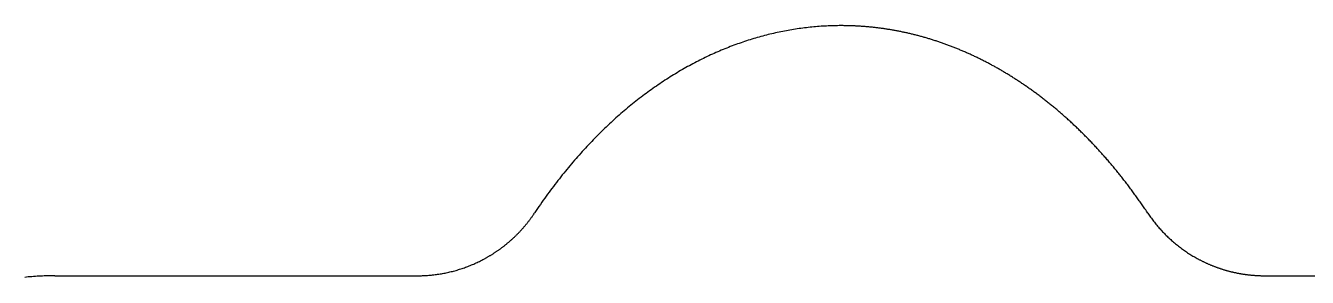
# Model space of a CAD drawing. Header units: millimetres. Extents: x -10 to 277, y -95 to 18.
# Drawn here: x 218.17 to 227.3, y -86.01 to -84.21 of the extents above; entities that cross this region are included whole.
import ezdxf

# ---------------------------------------------------------------- set-up
doc = ezdxf.new("R2010")
doc.units = ezdxf.units.MM
doc.header["$MEASUREMENT"] = 0
doc.layers.add('Edge.Cuts', color=53, linetype='CONTINUOUS')

msp = doc.modelspace()

# ---------------------------------------------------------------- linework, layer by layer
at = {"layer": 'Edge.Cuts', "linetype": 'Continuous'}
for p, q in [((223.532985, -84.260983), (223.520041, -84.26375)), ((223.545934, -84.258296), (223.532985, -84.260983)), ((223.558887, -84.25569), (223.545934, -84.258296)), ((223.571844, -84.253165), (223.558887, -84.25569)), ((223.584805, -84.25072), (223.571844, -84.253165)), ((223.597771, -84.248356), (223.584805, -84.25072)), ((223.61074, -84.246072), (223.597771, -84.248356)), ((223.623713, -84.243869), (223.61074, -84.246072)), ((223.636689, -84.241746), (223.623713, -84.243869)), ((223.649669, -84.239704), (223.636689, -84.241746)), ((223.662652, -84.237742), (223.649669, -84.239704)), ((223.675639, -84.23586), (223.662652, -84.237742)), ((223.688628, -84.234059), (223.675639, -84.23586)), ((223.701621, -84.232338), (223.688628, -84.234059)), ((223.714617, -84.230698), (223.701621, -84.232338)), ((223.727615, -84.229137), (223.714617, -84.230698)), ((223.740616, -84.227657), (223.727615, -84.229137)), ((223.75362, -84.226257), (223.740616, -84.227657)), ((223.766627, -84.224937), (223.75362, -84.226257)), ((223.779636, -84.223697), (223.766627, -84.224937)), ((223.792647, -84.222537), (223.779636, -84.223697)), ((223.80566, -84.221457), (223.792647, -84.222537)), ((223.818676, -84.220457), (223.80566, -84.221457)), ((223.831694, -84.219538), (223.818676, -84.220457)), ((223.844713, -84.218698), (223.831694, -84.219538)), ((223.857735, -84.217938), (223.844713, -84.218698)), ((223.870758, -84.217259), (223.857735, -84.217938)), ((223.883783, -84.216659), (223.870758, -84.217259)), ((223.89681, -84.216139), (223.883783, -84.216659)), ((223.909838, -84.2157), (223.89681, -84.216139)), ((223.922868, -84.21534), (223.909838, -84.2157)), ((223.935899, -84.21506), (223.922868, -84.21534)), ((223.948932, -84.21486), (223.935899, -84.21506)), ((223.961965, -84.21474), (223.948932, -84.21486)), ((223.975, -84.2147), (223.961965, -84.21474)), ((223.976457, -84.2147), (223.975, -84.2147)), ((223.982977, -84.214715), (223.976457, -84.2147)), ((223.989497, -84.214749), (223.982977, -84.214715)), ((223.996017, -84.214804), (223.989497, -84.214749)), ((224.002535, -84.214878), (223.996017, -84.214804)), ((224.009055, -84.214973), (224.002535, -84.214878)), ((224.015573, -84.215087), (224.009055, -84.214973)), ((224.022092, -84.215222), (224.015573, -84.215087)), ((224.028609, -84.215376), (224.022092, -84.215222)), ((224.035127, -84.215551), (224.028609, -84.215376)), ((224.041644, -84.215746), (224.035127, -84.215551)), ((224.048162, -84.21596), (224.041644, -84.215746)), ((224.054678, -84.216195), (224.048162, -84.21596)), ((224.061195, -84.216449), (224.054678, -84.216195)), ((224.06771, -84.216724), (224.061195, -84.216449)), ((224.074226, -84.217018), (224.06771, -84.216724)), ((224.080741, -84.217333), (224.074226, -84.217018)), ((224.087256, -84.217668), (224.080741, -84.217333)), ((224.09377, -84.218022), (224.087256, -84.217668)), ((224.100284, -84.218397), (224.09377, -84.218022)), ((224.106797, -84.218791), (224.100284, -84.218397)), ((224.11331, -84.219206), (224.106797, -84.218791)), ((224.119822, -84.219641), (224.11331, -84.219206)), ((224.126335, -84.220096), (224.119822, -84.219641)), ((224.132846, -84.22057), (224.126335, -84.220096)), ((224.139358, -84.221065), (224.132846, -84.22057)), ((224.145867, -84.22158), (224.139358, -84.221065)), ((224.152378, -84.222115), (224.145867, -84.22158)), ((224.158887, -84.222669), (224.152378, -84.222115)), ((224.165396, -84.223244), (224.158887, -84.222669)), ((224.171904, -84.223839), (224.165396, -84.223244)), ((224.178412, -84.224454), (224.171904, -84.223839)), ((224.184919, -84.225089), (224.178412, -84.224454)), ((224.191426, -84.225745), (224.184919, -84.225089)), ((224.197931, -84.22642), (224.191426, -84.225745)), ((224.204438, -84.227115), (224.197931, -84.22642)), ((224.210942, -84.22783), (224.204438, -84.227115)), ((224.217446, -84.228565), (224.210942, -84.22783)), ((224.223949, -84.229321), (224.217446, -84.228565)), ((224.230453, -84.230096), (224.223949, -84.229321)), ((224.236954, -84.230892), (224.230453, -84.230096)), ((224.243456, -84.231707), (224.236954, -84.230892)), ((224.249956, -84.232543), (224.243456, -84.231707)), ((224.256457, -84.233399), (224.249956, -84.232543)), ((224.262955, -84.234275), (224.256457, -84.233399)), ((224.269454, -84.235171), (224.262955, -84.234275)), ((224.275951, -84.236086), (224.269454, -84.235171)), ((224.282449, -84.237023), (224.275951, -84.236086)), ((224.288944, -84.237979), (224.282449, -84.237023)), ((224.295441, -84.238955), (224.288944, -84.237979)), ((224.301934, -84.239952), (224.295441, -84.238955)), ((224.308429, -84.240968), (224.301934, -84.239952)), ((224.314921, -84.242005), (224.308429, -84.240968)), ((224.321414, -84.243062), (224.314921, -84.242005)), ((224.327904, -84.244139), (224.321414, -84.243062)), ((224.334395, -84.245236), (224.327904, -84.244139)), ((224.340883, -84.246353), (224.334395, -84.245236)), ((224.347373, -84.247491), (224.340883, -84.246353)), ((224.353859, -84.248648), (224.347373, -84.247491)), ((224.360347, -84.249826), (224.353859, -84.248648)), ((224.366831, -84.251024), (224.360347, -84.249826)), ((224.373317, -84.252242), (224.366831, -84.251024)), ((224.3798, -84.25348), (224.373317, -84.252242)), ((224.386283, -84.254739), (224.3798, -84.25348)), ((224.392764, -84.256018), (224.386283, -84.254739)), ((224.399245, -84.257317), (224.392764, -84.256018)), ((224.405724, -84.258635), (224.399245, -84.257317)), ((224.412203, -84.259975), (224.405724, -84.258635)), ((224.41868, -84.261334), (224.412203, -84.259975)), ((223.223859, -84.349825), (223.211064, -84.354548)), ((223.236663, -84.345184), (223.223859, -84.349825)), ((223.249474, -84.340625), (223.236663, -84.345184)), ((223.262293, -84.336148), (223.249474, -84.340625)), ((223.27512, -84.331753), (223.262293, -84.336148)), ((223.287954, -84.327441), (223.27512, -84.331753)), ((223.300795, -84.32321), (223.287954, -84.327441)), ((223.313643, -84.319061), (223.300795, -84.32321)), ((223.326498, -84.314993), (223.313643, -84.319061)), ((223.33936, -84.311007), (223.326498, -84.314993)), ((223.352228, -84.307103), (223.33936, -84.311007)), ((223.365102, -84.303281), (223.352228, -84.307103)), ((223.377983, -84.29954), (223.365102, -84.303281)), ((223.39087, -84.29588), (223.377983, -84.29954)), ((223.403763, -84.292302), (223.39087, -84.29588)), ((223.416661, -84.288805), (223.403763, -84.292302)), ((223.429565, -84.285389), (223.416661, -84.288805)), ((223.442475, -84.282055), (223.429565, -84.285389)), ((223.45539, -84.278802), (223.442475, -84.282055)), ((223.46831, -84.275629), (223.45539, -84.278802)), ((223.481236, -84.272538), (223.46831, -84.275629)), ((223.494166, -84.269528), (223.481236, -84.272538)), ((223.507101, -84.266599), (223.494166, -84.269528)), ((223.520041, -84.26375), (223.507101, -84.266599)), ((224.425157, -84.262714), (224.41868, -84.261334)), ((224.431631, -84.264114), (224.425157, -84.262714)), ((224.438106, -84.265534), (224.431631, -84.264114)), ((224.444578, -84.266974), (224.438106, -84.265534)), ((224.451051, -84.268435), (224.444578, -84.266974)), ((224.45752, -84.269916), (224.451051, -84.268435)), ((224.463991, -84.271417), (224.45752, -84.269916)), ((224.470458, -84.272939), (224.463991, -84.271417)), ((224.476926, -84.274481), (224.470458, -84.272939)), ((224.48339, -84.276042), (224.476926, -84.274481)), ((224.489856, -84.277625), (224.48339, -84.276042)), ((224.496318, -84.279227), (224.489856, -84.277625)), ((224.502781, -84.28085), (224.496318, -84.279227)), ((224.50924, -84.282493), (224.502781, -84.28085)), ((224.5157, -84.284157), (224.50924, -84.282493)), ((224.522157, -84.285841), (224.5157, -84.284157)), ((224.528615, -84.287545), (224.522157, -84.285841)), ((224.535069, -84.289269), (224.528615, -84.287545)), ((224.541523, -84.291014), (224.535069, -84.289269)), ((224.547975, -84.292779), (224.541523, -84.291014)), ((224.554426, -84.294565), (224.547975, -84.292779)), ((224.560875, -84.296371), (224.554426, -84.294565)), ((224.567324, -84.298197), (224.560875, -84.296371)), ((224.573769, -84.300044), (224.567324, -84.298197)), ((224.580215, -84.301911), (224.573769, -84.300044)), ((224.586657, -84.303798), (224.580215, -84.301911)), ((224.5931, -84.305707), (224.586657, -84.303798)), ((224.599539, -84.307634), (224.5931, -84.305707)), ((224.605979, -84.309584), (224.599539, -84.307634)), ((224.612415, -84.311552), (224.605979, -84.309584)), ((224.618851, -84.313542), (224.612415, -84.311552)), ((224.625284, -84.315552), (224.618851, -84.313542)), ((224.631717, -84.317583), (224.625284, -84.315552)), ((224.638146, -84.319633), (224.631717, -84.317583)), ((224.644576, -84.321705), (224.638146, -84.319633)), ((224.651002, -84.323797), (224.644576, -84.321705)), ((224.657428, -84.325909), (224.651002, -84.323797)), ((224.663851, -84.328042), (224.657428, -84.325909)), ((224.670273, -84.330196), (224.663851, -84.328042)), ((224.676692, -84.332369), (224.670273, -84.330196)), ((224.683111, -84.334564), (224.676692, -84.332369)), ((224.689526, -84.336779), (224.683111, -84.334564)), ((224.695942, -84.339014), (224.689526, -84.336779)), ((224.702353, -84.34127), (224.695942, -84.339014)), ((224.708764, -84.343547), (224.702353, -84.34127)), ((224.715172, -84.345844), (224.708764, -84.343547)), ((224.72158, -84.348162), (224.715172, -84.345844)), ((224.727983, -84.3505), (224.72158, -84.348162)), ((224.734387, -84.352859), (224.727983, -84.3505)), ((223.007571, -84.441352), (222.99494, -84.447482)), ((223.020213, -84.435304), (223.007571, -84.441352)), ((223.032867, -84.42934), (223.020213, -84.435304)), ((223.045531, -84.423459), (223.032867, -84.42934)), ((223.058206, -84.417662), (223.045531, -84.423459)), ((223.070891, -84.411947), (223.058206, -84.417662)), ((223.083587, -84.406315), (223.070891, -84.411947)), ((223.096292, -84.400766), (223.083587, -84.406315)), ((223.109008, -84.3953), (223.096292, -84.400766)), ((223.121733, -84.389917), (223.109008, -84.3953)), ((223.134468, -84.384617), (223.121733, -84.389917)), ((223.147212, -84.379399), (223.134468, -84.384617)), ((223.159965, -84.374264), (223.147212, -84.379399)), ((223.172726, -84.369211), (223.159965, -84.374264)), ((223.185497, -84.364241), (223.172726, -84.369211)), ((223.198276, -84.359353), (223.185497, -84.364241)), ((223.211064, -84.354548), (223.198276, -84.359353)), ((224.740786, -84.355238), (224.734387, -84.352859)), ((224.747186, -84.357638), (224.740786, -84.355238)), ((224.753581, -84.360059), (224.747186, -84.357638)), ((224.759977, -84.3625), (224.753581, -84.360059)), ((224.766368, -84.364962), (224.759977, -84.3625)), ((224.772759, -84.367445), (224.766368, -84.364962)), ((224.779146, -84.369947), (224.772759, -84.367445)), ((224.785533, -84.372472), (224.779146, -84.369947)), ((224.791915, -84.375016), (224.785533, -84.372472)), ((224.798298, -84.377581), (224.791915, -84.375016)), ((224.804676, -84.380166), (224.798298, -84.377581)), ((224.811054, -84.382773), (224.804676, -84.380166)), ((224.817427, -84.3854), (224.811054, -84.382773)), ((224.823801, -84.388048), (224.817427, -84.3854)), ((224.830169, -84.390717), (224.823801, -84.388048)), ((224.836538, -84.393406), (224.830169, -84.390717)), ((224.842902, -84.396116), (224.836538, -84.393406)), ((224.849266, -84.398847), (224.842902, -84.396116)), ((224.855625, -84.401598), (224.849266, -84.398847)), ((224.861984, -84.404371), (224.855625, -84.401598)), ((224.868338, -84.407163), (224.861984, -84.404371)), ((224.874692, -84.409978), (224.868338, -84.407163)), ((224.881041, -84.412812), (224.874692, -84.409978)), ((224.88739, -84.415667), (224.881041, -84.412812)), ((224.893734, -84.418543), (224.88739, -84.415667)), ((224.900077, -84.42144), (224.893734, -84.418543)), ((224.906416, -84.424358), (224.900077, -84.42144)), ((224.912754, -84.427297), (224.906416, -84.424358)), ((224.919087, -84.430256), (224.912754, -84.427297)), ((224.92542, -84.433236), (224.919087, -84.430256)), ((224.931748, -84.436237), (224.92542, -84.433236)), ((224.938075, -84.439259), (224.931748, -84.436237)), ((224.944398, -84.442301), (224.938075, -84.439259)), ((224.950719, -84.445365), (224.944398, -84.442301)), ((222.831859, -84.53479), (222.819409, -84.542093)), ((222.844324, -84.527571), (222.831859, -84.53479)), ((222.856803, -84.520436), (222.844324, -84.527571)), ((222.869295, -84.513385), (222.856803, -84.520436)), ((222.881802, -84.506417), (222.869295, -84.513385)), ((222.894322, -84.499534), (222.881802, -84.506417)), ((222.906855, -84.492735), (222.894322, -84.499534)), ((222.919401, -84.486019), (222.906855, -84.492735)), ((222.93196, -84.479388), (222.919401, -84.486019)), ((222.944532, -84.472839), (222.93196, -84.479388)), ((222.957116, -84.466375), (222.944532, -84.472839)), ((222.969712, -84.459994), (222.957116, -84.466375)), ((222.98232, -84.453696), (222.969712, -84.459994)), ((222.99494, -84.447482), (222.98232, -84.453696)), ((224.957036, -84.448449), (224.950719, -84.445365)), ((224.963352, -84.451555), (224.957036, -84.448449)), ((224.969663, -84.454681), (224.963352, -84.451555)), ((224.975973, -84.457828), (224.969663, -84.454681)), ((224.982278, -84.460996), (224.975973, -84.457828)), ((224.988582, -84.464185), (224.982278, -84.460996)), ((224.994881, -84.467395), (224.988582, -84.464185)), ((225.001179, -84.470626), (224.994881, -84.467395)), ((225.007472, -84.473877), (225.001179, -84.470626)), ((225.013764, -84.47715), (225.007472, -84.473877)), ((225.02005, -84.480443), (225.013764, -84.47715)), ((225.026336, -84.483758), (225.02005, -84.480443)), ((225.032616, -84.487093), (225.026336, -84.483758)), ((225.038896, -84.49045), (225.032616, -84.487093)), ((225.045169, -84.493827), (225.038896, -84.49045)), ((225.051442, -84.497226), (225.045169, -84.493827)), ((225.057709, -84.500645), (225.051442, -84.497226)), ((225.063976, -84.504086), (225.057709, -84.500645)), ((225.070236, -84.507547), (225.063976, -84.504086)), ((225.076496, -84.51103), (225.070236, -84.507547)), ((225.082749, -84.514532), (225.076496, -84.51103)), ((225.089002, -84.518057), (225.082749, -84.514532)), ((225.095249, -84.521602), (225.089002, -84.518057)), ((225.101494, -84.525169), (225.095249, -84.521602)), ((225.107734, -84.528756), (225.101494, -84.525169)), ((225.113973, -84.532365), (225.107734, -84.528756)), ((225.120205, -84.535994), (225.113973, -84.532365)), ((222.695754, -84.619764), (222.683478, -84.627996)), ((222.708046, -84.611617), (222.695754, -84.619764)), ((222.720355, -84.603554), (222.708046, -84.611617)), ((222.732681, -84.595576), (222.720355, -84.603554)), ((222.745024, -84.587683), (222.732681, -84.595576)), ((222.757382, -84.579873), (222.745024, -84.587683)), ((222.769757, -84.572149), (222.757382, -84.579873)), ((222.782147, -84.564508), (222.769757, -84.572149)), ((222.794553, -84.556952), (222.782147, -84.564508)), ((222.806973, -84.549481), (222.794553, -84.556952)), ((222.819409, -84.542093), (222.806973, -84.549481)), ((225.126437, -84.539646), (225.120205, -84.535994)), ((225.132662, -84.543317), (225.126437, -84.539646)), ((225.138886, -84.54701), (225.132662, -84.543317)), ((225.145104, -84.550724), (225.138886, -84.54701)), ((225.15132, -84.554459), (225.145104, -84.550724)), ((225.157531, -84.558215), (225.15132, -84.554459)), ((225.16374, -84.561993), (225.157531, -84.558215)), ((225.169943, -84.56579), (225.16374, -84.561993)), ((225.176144, -84.56961), (225.169943, -84.56579)), ((225.182339, -84.57345), (225.176144, -84.56961)), ((225.188532, -84.577313), (225.182339, -84.57345)), ((225.194719, -84.581195), (225.188532, -84.577313)), ((225.200905, -84.585099), (225.194719, -84.581195)), ((225.207084, -84.589024), (225.200905, -84.585099)), ((225.213261, -84.592971), (225.207084, -84.589024)), ((225.219432, -84.596937), (225.213261, -84.592971)), ((225.225601, -84.600927), (225.219432, -84.596937)), ((225.231764, -84.604936), (225.225601, -84.600927)), ((225.237925, -84.608967), (225.231764, -84.604936)), ((225.244079, -84.613018), (225.237925, -84.608967)), ((225.250231, -84.617092), (225.244079, -84.613018)), ((225.256377, -84.621186), (225.250231, -84.617092)), ((225.262521, -84.625302), (225.256377, -84.621186)), ((225.268658, -84.629438), (225.262521, -84.625302)), ((222.561731, -84.714975), (222.549662, -84.72414)), ((222.573819, -84.705896), (222.561731, -84.714975)), ((222.585928, -84.696901), (222.573819, -84.705896)), ((222.598056, -84.687991), (222.585928, -84.696901)), ((222.610203, -84.679166), (222.598056, -84.687991)), ((222.622369, -84.670425), (222.610203, -84.679166)), ((222.634555, -84.66177), (222.622369, -84.670425)), ((222.646759, -84.653199), (222.634555, -84.66177)), ((222.658981, -84.644713), (222.646759, -84.653199)), ((222.671221, -84.636312), (222.658981, -84.644713)), ((222.683478, -84.627996), (222.671221, -84.636312)), ((225.274793, -84.633597), (225.268658, -84.629438)), ((225.280921, -84.637775), (225.274793, -84.633597)), ((225.287047, -84.641976), (225.280921, -84.637775)), ((225.293166, -84.646197), (225.287047, -84.641976)), ((225.299283, -84.650441), (225.293166, -84.646197)), ((225.305394, -84.654704), (225.299283, -84.650441)), ((225.311502, -84.65899), (225.305394, -84.654704)), ((225.317603, -84.663295), (225.311502, -84.65899)), ((225.323701, -84.667624), (225.317603, -84.663295)), ((225.329793, -84.671972), (225.323701, -84.667624)), ((225.335882, -84.676343), (225.329793, -84.671972)), ((225.341965, -84.680733), (225.335882, -84.676343)), ((225.348044, -84.685146), (225.341965, -84.680733)), ((225.354117, -84.68958), (225.348044, -84.685146)), ((225.360187, -84.694035), (225.354117, -84.68958)), ((225.36625, -84.698511), (225.360187, -84.694035)), ((225.37231, -84.703009), (225.36625, -84.698511)), ((225.378363, -84.707527), (225.37231, -84.703009)), ((225.384413, -84.712068), (225.378363, -84.707527)), ((225.390456, -84.716628), (225.384413, -84.712068)), ((225.396496, -84.721212), (225.390456, -84.716628)), ((222.453876, -84.800518), (222.442003, -84.810448)), ((222.465773, -84.790673), (222.453876, -84.800518)), ((222.477692, -84.780913), (222.465773, -84.790673)), ((222.489633, -84.771239), (222.477692, -84.780913)), ((222.501596, -84.761649), (222.489633, -84.771239)), ((222.513581, -84.752144), (222.501596, -84.761649)), ((222.525587, -84.742725), (222.513581, -84.752144)), ((222.537614, -84.73339), (222.525587, -84.742725)), ((222.549662, -84.72414), (222.537614, -84.73339)), ((225.402529, -84.725815), (225.396496, -84.721212)), ((225.408558, -84.730441), (225.402529, -84.725815)), ((225.414581, -84.735086), (225.408558, -84.730441)), ((225.4206, -84.739754), (225.414581, -84.735086)), ((225.426612, -84.744443), (225.4206, -84.739754)), ((225.432621, -84.749153), (225.426612, -84.744443)), ((225.438622, -84.753884), (225.432621, -84.749153)), ((225.444621, -84.758638), (225.438622, -84.753884)), ((225.450611, -84.763411), (225.444621, -84.758638)), ((225.456598, -84.768207), (225.450611, -84.763411)), ((225.462578, -84.773022), (225.456598, -84.768207)), ((225.468554, -84.777861), (225.462578, -84.773022)), ((225.474523, -84.782719), (225.468554, -84.777861)), ((225.480488, -84.7876), (225.474523, -84.782719)), ((225.486446, -84.792501), (225.480488, -84.7876)), ((225.4924, -84.797425), (225.486446, -84.792501)), ((225.498346, -84.802368), (225.4924, -84.797425)), ((225.504288, -84.807334), (225.498346, -84.802368)), ((225.510223, -84.81232), (225.504288, -84.807334)), ((222.347869, -84.892947), (222.336214, -84.903642)), ((222.35955, -84.882337), (222.347869, -84.892947)), ((222.371255, -84.871812), (222.35955, -84.882337)), ((222.382986, -84.861372), (222.371255, -84.871812)), ((222.394741, -84.851017), (222.382986, -84.861372)), ((222.406521, -84.840747), (222.394741, -84.851017)), ((222.418325, -84.830562), (222.406521, -84.840747)), ((222.430152, -84.820462), (222.418325, -84.830562)), ((222.442003, -84.810448), (222.430152, -84.820462)), ((225.516154, -84.817329), (225.510223, -84.81232)), ((225.522077, -84.822358), (225.516154, -84.817329)), ((225.527996, -84.827409), (225.522077, -84.822358)), ((225.533907, -84.83248), (225.527996, -84.827409)), ((225.539815, -84.837574), (225.533907, -84.83248)), ((225.545714, -84.842688), (225.539815, -84.837574)), ((225.551609, -84.847824), (225.545714, -84.842688)), ((225.557496, -84.85298), (225.551609, -84.847824)), ((225.563379, -84.858159), (225.557496, -84.85298)), ((225.569254, -84.863358), (225.563379, -84.858159)), ((225.575125, -84.868579), (225.569254, -84.863358)), ((225.580988, -84.87382), (225.575125, -84.868579)), ((225.586846, -84.879085), (225.580988, -84.87382)), ((225.592696, -84.884368), (225.586846, -84.879085)), ((225.598542, -84.889675), (225.592696, -84.884368)), ((225.604379, -84.895001), (225.598542, -84.889675)), ((225.610212, -84.90035), (225.604379, -84.895001)), ((222.255369, -84.980883), (222.243929, -84.992256)), ((222.266837, -84.969594), (222.255369, -84.980883)), ((222.278332, -84.95839), (222.266837, -84.969594)), ((222.289855, -84.94727), (222.278332, -84.95839)), ((222.301405, -84.936236), (222.289855, -84.94727)), ((222.312982, -84.925286), (222.301405, -84.936236)), ((222.324585, -84.914421), (222.312982, -84.925286)), ((222.336214, -84.903642), (222.324585, -84.914421)), ((225.616036, -84.905719), (225.610212, -84.90035)), ((225.621856, -84.911111), (225.616036, -84.905719)), ((225.627668, -84.916522), (225.621856, -84.911111)), ((225.633474, -84.921956), (225.627668, -84.916522)), ((225.639273, -84.92741), (225.633474, -84.921956)), ((225.645066, -84.932886), (225.639273, -84.92741)), ((225.650851, -84.938382), (225.645066, -84.932886)), ((225.656631, -84.943901), (225.650851, -84.938382)), ((225.662403, -84.94944), (225.656631, -84.943901)), ((225.668169, -84.955002), (225.662403, -84.94944)), ((225.673927, -84.960583), (225.668169, -84.955002)), ((225.67968, -84.966187), (225.673927, -84.960583)), ((225.685424, -84.97181), (225.67968, -84.966187)), ((225.691162, -84.977457), (225.685424, -84.97181)), ((225.696893, -84.983122), (225.691162, -84.977457)), ((225.702617, -84.988811), (225.696893, -84.983122)), ((225.708333, -84.99452), (225.702617, -84.988811)), ((222.164663, -85.074242), (222.153459, -85.086292)), ((222.175897, -85.062276), (222.164663, -85.074242)), ((222.187162, -85.050395), (222.175897, -85.062276)), ((222.198457, -85.038598), (222.187162, -85.050395)), ((222.209782, -85.026886), (222.198457, -85.038598)), ((222.221135, -85.015258), (222.209782, -85.026886)), ((222.232518, -85.003715), (222.221135, -85.015258)), ((222.243929, -84.992256), (222.232518, -85.003715)), ((225.714044, -85.000251), (225.708333, -84.99452)), ((225.719746, -85.006001), (225.714044, -85.000251)), ((225.725442, -85.011775), (225.719746, -85.006001)), ((225.731129, -85.017568), (225.725442, -85.011775)), ((225.736811, -85.023384), (225.731129, -85.017568)), ((225.742483, -85.029219), (225.736811, -85.023384)), ((225.74815, -85.035077), (225.742483, -85.029219)), ((225.753808, -85.040955), (225.74815, -85.035077)), ((225.75946, -85.046855), (225.753808, -85.040955)), ((225.765104, -85.052775), (225.75946, -85.046855)), ((225.770741, -85.058718), (225.765104, -85.052775)), ((225.776369, -85.06468), (225.770741, -85.058718)), ((225.78199, -85.070665), (225.776369, -85.06468)), ((225.787603, -85.076669), (225.78199, -85.070665)), ((225.79321, -85.082697), (225.787603, -85.076669)), ((225.798807, -85.088743), (225.79321, -85.082697)), ((222.075914, -85.173), (222.064967, -85.185723)), ((222.086895, -85.160361), (222.075914, -85.173)), ((222.097909, -85.147806), (222.086895, -85.160361)), ((222.108955, -85.135335), (222.097909, -85.147806)), ((222.120034, -85.122948), (222.108955, -85.135335)), ((222.131144, -85.110645), (222.120034, -85.122948)), ((222.142286, -85.098426), (222.131144, -85.110645)), ((222.153459, -85.086292), (222.142286, -85.098426)), ((225.804398, -85.094812), (225.798807, -85.088743)), ((225.80998, -85.100901), (225.804398, -85.094812)), ((225.815555, -85.107013), (225.80998, -85.100901)), ((225.821121, -85.113144), (225.815555, -85.107013)), ((225.826681, -85.119297), (225.821121, -85.113144)), ((225.832231, -85.12547), (225.826681, -85.119297)), ((225.837775, -85.131666), (225.832231, -85.12547)), ((225.843309, -85.137881), (225.837775, -85.131666)), ((225.848836, -85.144119), (225.843309, -85.137881)), ((225.854354, -85.150376), (225.848836, -85.144119)), ((225.859865, -85.156655), (225.854354, -85.150376)), ((225.865367, -85.162954), (225.859865, -85.156655)), ((225.870861, -85.169276), (225.865367, -85.162954)), ((225.876346, -85.175617), (225.870861, -85.169276)), ((221.999997, -85.263817), (221.989291, -85.277124)), ((222.010738, -85.250592), (221.999997, -85.263817)), ((222.021515, -85.237451), (222.010738, -85.250592)), ((222.032327, -85.224394), (222.021515, -85.237451)), ((222.043173, -85.21142), (222.032327, -85.224394)), ((222.054053, -85.19853), (222.043173, -85.21142)), ((222.064967, -85.185723), (222.054053, -85.19853)), ((225.881824, -85.181981), (225.876346, -85.175617)), ((225.887292, -85.188364), (225.881824, -85.181981)), ((225.892753, -85.194769), (225.887292, -85.188364)), ((225.898205, -85.201194), (225.892753, -85.194769)), ((225.903649, -85.207642), (225.898205, -85.201194)), ((225.909083, -85.214108), (225.903649, -85.207642)), ((225.91451, -85.220597), (225.909083, -85.214108)), ((225.919927, -85.227106), (225.91451, -85.220597)), ((225.925337, -85.233637), (225.919927, -85.227106)), ((225.930737, -85.240187), (225.925337, -85.233637)), ((225.936129, -85.24676), (225.930737, -85.240187)), ((225.941511, -85.253352), (225.936129, -85.24676)), ((225.946886, -85.259966), (225.941511, -85.253352)), ((225.95225, -85.2666), (225.946886, -85.259966)), ((221.936306, -85.344908), (221.92582, -85.358713)), ((221.946829, -85.331185), (221.936306, -85.344908)), ((221.95739, -85.317546), (221.946829, -85.331185)), ((221.967987, -85.303989), (221.95739, -85.317546)), ((221.978621, -85.290515), (221.967987, -85.303989)), ((221.989291, -85.277124), (221.978621, -85.290515)), ((225.957607, -85.273256), (225.95225, -85.2666)), ((225.962954, -85.279931), (225.957607, -85.273256)), ((225.968293, -85.286629), (225.962954, -85.279931)), ((225.973621, -85.293345), (225.968293, -85.286629)), ((225.978942, -85.300085), (225.973621, -85.293345)), ((225.984252, -85.306843), (225.978942, -85.300085)), ((225.989555, -85.313623), (225.984252, -85.306843)), ((225.994847, -85.320423), (225.989555, -85.313623)), ((226.000131, -85.327245), (225.994847, -85.320423)), ((226.005404, -85.334087), (226.000131, -85.327245)), ((226.01067, -85.34095), (226.005404, -85.334087)), ((226.015924, -85.347833), (226.01067, -85.34095)), ((226.021171, -85.354737), (226.015924, -85.347833)), ((226.026407, -85.361661), (226.021171, -85.354737)), ((221.86371, -85.443273), (221.853496, -85.457654)), ((221.873964, -85.428974), (221.86371, -85.443273)), ((221.884258, -85.414758), (221.873964, -85.428974)), ((221.89459, -85.400623), (221.884258, -85.414758)), ((221.904962, -85.386571), (221.89459, -85.400623)), ((221.915372, -85.3726), (221.904962, -85.386571)), ((221.92582, -85.358713), (221.915372, -85.3726)), ((226.031634, -85.368607), (226.026407, -85.361661)), ((226.036851, -85.375572), (226.031634, -85.368607)), ((226.04206, -85.38256), (226.036851, -85.375572)), ((226.047257, -85.389566), (226.04206, -85.38256)), ((226.052446, -85.396594), (226.047257, -85.389566)), ((226.057625, -85.403642), (226.052446, -85.396594)), ((226.062794, -85.410711), (226.057625, -85.403642)), ((226.067953, -85.4178), (226.062794, -85.410711)), ((226.073103, -85.42491), (226.067953, -85.4178)), ((226.078242, -85.43204), (226.073103, -85.42491)), ((226.083373, -85.439192), (226.078242, -85.43204)), ((226.088492, -85.446362), (226.083373, -85.439192)), ((226.093602, -85.453555), (226.088492, -85.446362)), ((221.803035, -85.53078), (221.793067, -85.545649)), ((221.813045, -85.515992), (221.803035, -85.53078)), ((221.823096, -85.501285), (221.813045, -85.515992)), ((221.833189, -85.48666), (221.823096, -85.501285)), ((221.843322, -85.472116), (221.833189, -85.48666)), ((221.853496, -85.457654), (221.843322, -85.472116)), ((226.098701, -85.460766), (226.093602, -85.453555)), ((226.103791, -85.467999), (226.098701, -85.460766)), ((226.108871, -85.475252), (226.103791, -85.467999)), ((226.11394, -85.482526), (226.108871, -85.475252)), ((226.118999, -85.489819), (226.11394, -85.482526)), ((226.124048, -85.497133), (226.118999, -85.489819)), ((226.129087, -85.504467), (226.124048, -85.497133)), ((226.134115, -85.511823), (226.129087, -85.504467)), ((226.139133, -85.519197), (226.134115, -85.511823)), ((226.144141, -85.526593), (226.139133, -85.519197)), ((226.149137, -85.534008), (226.144141, -85.526593)), ((226.154124, -85.541445), (226.149137, -85.534008)), ((221.729884, -85.631086), (221.732723, -85.627629)), ((221.732723, -85.627629), (221.735545, -85.624161)), ((221.735545, -85.624161), (221.738353, -85.620679)), ((221.738353, -85.620679), (221.741145, -85.617185)), ((221.741145, -85.617185), (221.743922, -85.613677)), ((221.743922, -85.613677), (221.746683, -85.610158)), ((221.746683, -85.610158), (221.749429, -85.606625)), ((221.749429, -85.606625), (221.752159, -85.603081)), ((221.752159, -85.603081), (221.754874, -85.599523)), ((221.754874, -85.599523), (221.757572, -85.595954)), ((221.757572, -85.595954), (221.760255, -85.592371)), ((221.760255, -85.592371), (221.762921, -85.588778)), ((221.762921, -85.588778), (221.765573, -85.58517)), ((221.765573, -85.58517), (221.768208, -85.581553)), ((221.768208, -85.581553), (221.770827, -85.577921)), ((221.770827, -85.577921), (221.77343, -85.574279)), ((221.77343, -85.574279), (221.776018, -85.570624)), ((221.776018, -85.570624), (221.778588, -85.566958)), ((221.778588, -85.566958), (221.781144, -85.563278)), ((221.781144, -85.563278), (221.783682, -85.559589)), ((221.783682, -85.559589), (221.786205, -85.555886)), ((221.786205, -85.555886), (221.7909, -85.5489)), ((221.793067, -85.545649), (221.7909, -85.5489)), ((226.1591, -85.5489), (226.154124, -85.541445)), ((226.1591, -85.5489), (226.164096, -85.55633)), ((226.164096, -85.55633), (226.169157, -85.563713)), ((226.169157, -85.563713), (226.174282, -85.571049)), ((226.174282, -85.571049), (226.179471, -85.578337)), ((226.179471, -85.578337), (226.184725, -85.585577)), ((226.184725, -85.585577), (226.190042, -85.592769)), ((226.190042, -85.592769), (226.195422, -85.599912)), ((226.195422, -85.599912), (226.200865, -85.607005)), ((226.200865, -85.607005), (226.206371, -85.614049)), ((226.206371, -85.614049), (226.211939, -85.621042)), ((226.211939, -85.621042), (226.217568, -85.627985)), ((226.217568, -85.627985), (226.223259, -85.634876)), ((221.64438, -85.722411), (221.647628, -85.719338)), ((221.647628, -85.719338), (221.650861, -85.71625)), ((221.650861, -85.71625), (221.654081, -85.713148)), ((221.654081, -85.713148), (221.657286, -85.710032)), ((221.657286, -85.710032), (221.660478, -85.706901)), ((221.660478, -85.706901), (221.663654, -85.703757)), ((221.663654, -85.703757), (221.666818, -85.700597)), ((221.666818, -85.700597), (221.669967, -85.697424)), ((221.669967, -85.697424), (221.673102, -85.694237)), ((221.673102, -85.694237), (221.676222, -85.691036)), ((221.676222, -85.691036), (221.679329, -85.68782)), ((221.679329, -85.68782), (221.68242, -85.684592)), ((221.68242, -85.684592), (221.685498, -85.681348)), ((221.685498, -85.681348), (221.68856, -85.678092)), ((221.68856, -85.678092), (221.691609, -85.674821)), ((221.691609, -85.674821), (221.694642, -85.671538)), ((221.694642, -85.671538), (221.697661, -85.66824)), ((221.697661, -85.66824), (221.700665, -85.664929)), ((221.700665, -85.664929), (221.703655, -85.661604)), ((221.703655, -85.661604), (221.706629, -85.658267)), ((221.706629, -85.658267), (221.709589, -85.654915)), ((221.709589, -85.654915), (221.712533, -85.65155)), ((221.712533, -85.65155), (221.715463, -85.648172)), ((221.715463, -85.648172), (221.718377, -85.644781)), ((221.718377, -85.644781), (221.721277, -85.641377)), ((221.721277, -85.641377), (221.724161, -85.63796)), ((221.724161, -85.63796), (221.72703, -85.634529)), ((221.72703, -85.634529), (221.729884, -85.631086)), ((226.223259, -85.634876), (226.229011, -85.641716)), ((226.229011, -85.641716), (226.234823, -85.648503)), ((226.234823, -85.648503), (226.240696, -85.655238)), ((226.240696, -85.655238), (226.246628, -85.66192)), ((226.246628, -85.66192), (226.25262, -85.668548)), ((226.25262, -85.668548), (226.258671, -85.675123)), ((226.258671, -85.675123), (226.26478, -85.681643)), ((226.26478, -85.681643), (226.270948, -85.688108)), ((226.270948, -85.688108), (226.277173, -85.694517)), ((226.277173, -85.694517), (226.283455, -85.700871)), ((226.283455, -85.700871), (226.289794, -85.707168)), ((226.289794, -85.707168), (226.296189, -85.713409)), ((226.296189, -85.713409), (226.30264, -85.719592)), ((226.30264, -85.719592), (226.309147, -85.725718)), ((221.529897, -85.815329), (221.533563, -85.812766)), ((221.533563, -85.812766), (221.537218, -85.810185)), ((221.537218, -85.810185), (221.540861, -85.807589)), ((221.540861, -85.807589), (221.544492, -85.804977)), ((221.544492, -85.804977), (221.548111, -85.802349)), ((221.548111, -85.802349), (221.551719, -85.799704)), ((221.551719, -85.799704), (221.555315, -85.797043)), ((221.555315, -85.797043), (221.558898, -85.794366)), ((221.558898, -85.794366), (221.56247, -85.791674)), ((221.56247, -85.791674), (221.566029, -85.788965)), ((221.566029, -85.788965), (221.569576, -85.786241)), ((221.569576, -85.786241), (221.573111, -85.7835)), ((221.573111, -85.7835), (221.576634, -85.780745)), ((221.576634, -85.780745), (221.580144, -85.777973)), ((221.580144, -85.777973), (221.583641, -85.775186)), ((221.583641, -85.775186), (221.587127, -85.772383)), ((221.587127, -85.772383), (221.590599, -85.769565)), ((221.590599, -85.769565), (221.594058, -85.766731)), ((221.594058, -85.766731), (221.597505, -85.763882)), ((221.597505, -85.763882), (221.600939, -85.761018)), ((221.600939, -85.761018), (221.60436, -85.758138)), ((221.60436, -85.758138), (221.607768, -85.755243)), ((221.607768, -85.755243), (221.611163, -85.752333)), ((221.611163, -85.752333), (221.614545, -85.749408)), ((221.614545, -85.749408), (221.617914, -85.746468)), ((221.617914, -85.746468), (221.621269, -85.743512)), ((221.621269, -85.743512), (221.624611, -85.740542)), ((221.624611, -85.740542), (221.62794, -85.737557)), ((221.62794, -85.737557), (221.631255, -85.734558)), ((221.631255, -85.734558), (221.634557, -85.731542)), ((221.634557, -85.731542), (221.637845, -85.728514)), ((221.637845, -85.728514), (221.64112, -85.725469)), ((221.64112, -85.725469), (221.64438, -85.722411)), ((226.309147, -85.725718), (226.315708, -85.731786)), ((226.315708, -85.731786), (226.322323, -85.737794)), ((226.322323, -85.737794), (226.328993, -85.743744)), ((226.328993, -85.743744), (226.335715, -85.749634)), ((226.335715, -85.749634), (226.342491, -85.755464)), ((226.342491, -85.755464), (226.349319, -85.761234)), ((226.349319, -85.761234), (226.356198, -85.766942)), ((226.356198, -85.766942), (226.363129, -85.772589)), ((226.363129, -85.772589), (226.37011, -85.778174)), ((226.37011, -85.778174), (226.377142, -85.783697)), ((226.377142, -85.783697), (226.384223, -85.789158)), ((226.384223, -85.789158), (226.391353, -85.794555)), ((226.391353, -85.794555), (226.398531, -85.799888)), ((226.398531, -85.799888), (226.405757, -85.805157)), ((226.405757, -85.805157), (226.413031, -85.810362)), ((226.413031, -85.810362), (226.420351, -85.815502)), ((221.366513, -85.907602), (221.374665, -85.903915)), ((221.374665, -85.903915), (221.382785, -85.900156)), ((221.382785, -85.900156), (221.390871, -85.896323)), ((221.390871, -85.896323), (221.398922, -85.892419)), ((221.398922, -85.892419), (221.406938, -85.888443)), ((221.406938, -85.888443), (221.414919, -85.884395)), ((221.414919, -85.884395), (221.422863, -85.880275)), ((221.422863, -85.880275), (221.430771, -85.876085)), ((221.430771, -85.876085), (221.43471, -85.873964)), ((221.43471, -85.873964), (221.43864, -85.871825)), ((221.43864, -85.871825), (221.442561, -85.869668)), ((221.442561, -85.869668), (221.446471, -85.867494)), ((221.446471, -85.867494), (221.450372, -85.865302)), ((221.450372, -85.865302), (221.454264, -85.863093)), ((221.454264, -85.863093), (221.458145, -85.860867)), ((221.458145, -85.860867), (221.462016, -85.858623)), ((221.462016, -85.858623), (221.465877, -85.856362)), ((221.465877, -85.856362), (221.469728, -85.854084)), ((221.469728, -85.854084), (221.473569, -85.851789)), ((221.473569, -85.851789), (221.477399, -85.849476)), ((221.477399, -85.849476), (221.481219, -85.847146)), ((221.481219, -85.847146), (221.485029, -85.8448)), ((221.485029, -85.8448), (221.488828, -85.842436)), ((221.488828, -85.842436), (221.492616, -85.840055)), ((221.492616, -85.840055), (221.496394, -85.837658)), ((221.496394, -85.837658), (221.500161, -85.835244)), ((221.500161, -85.835244), (221.503917, -85.832813)), ((221.503917, -85.832813), (221.507662, -85.830365)), ((221.507662, -85.830365), (221.511395, -85.8279)), ((221.511395, -85.8279), (221.515118, -85.825419)), ((221.515118, -85.825419), (221.51883, -85.822921)), ((221.51883, -85.822921), (221.522531, -85.820407)), ((221.522531, -85.820407), (221.526219, -85.817876)), ((221.526219, -85.817876), (221.529897, -85.815329)), ((226.420351, -85.815502), (226.427717, -85.820576)), ((226.427717, -85.820576), (226.435129, -85.825585)), ((226.435129, -85.825585), (226.442586, -85.830527)), ((226.442586, -85.830527), (226.450086, -85.835403)), ((226.450086, -85.835403), (226.457631, -85.840211)), ((226.457631, -85.840211), (226.465218, -85.844953)), ((226.465218, -85.844953), (226.472848, -85.849626)), ((226.472848, -85.849626), (226.48052, -85.854231)), ((226.48052, -85.854231), (226.488233, -85.858768)), ((226.488233, -85.858768), (226.495986, -85.863235)), ((226.495986, -85.863235), (226.503779, -85.867634)), ((226.503779, -85.867634), (226.511611, -85.871962)), ((226.511611, -85.871962), (226.519482, -85.87622)), ((226.519482, -85.87622), (226.523431, -85.878323)), ((226.523431, -85.878323), (226.52739, -85.880408)), ((226.52739, -85.880408), (226.531358, -85.882476)), ((226.531358, -85.882476), (226.535336, -85.884525)), ((226.535336, -85.884525), (226.539323, -85.886557)), ((226.539323, -85.886557), (226.543318, -85.888571)), ((226.543318, -85.888571), (226.547323, -85.890567)), ((226.547323, -85.890567), (226.551336, -85.892546)), ((226.551336, -85.892546), (226.555359, -85.894506)), ((226.555359, -85.894506), (226.55939, -85.896448)), ((226.55939, -85.896448), (226.563429, -85.898372)), ((226.563429, -85.898372), (226.567478, -85.900278)), ((226.567478, -85.900278), (226.571534, -85.902166)), ((226.571534, -85.902166), (226.575599, -85.904036)), ((226.575599, -85.904036), (226.579673, -85.905888)), ((218.311752, -85.995599), (218.299111, -85.996039)), ((218.324397, -85.99524), (218.311752, -85.995599)), ((218.337044, -85.99496), (218.324397, -85.99524)), ((218.349694, -85.99476), (218.337044, -85.99496)), ((218.362346, -85.99464), (218.349694, -85.99476)), ((218.375, -85.9946), (218.362346, -85.99464)), ((218.375, -85.9946), (220.9585, -85.9946)), ((220.9585, -85.9946), (220.967456, -85.99456)), ((220.967456, -85.99456), (220.976409, -85.99444)), ((220.976409, -85.99444), (220.985358, -85.99424)), ((220.985358, -85.99424), (220.994303, -85.993961)), ((220.994303, -85.993961), (221.003244, -85.993601)), ((221.003244, -85.993601), (221.01218, -85.993162)), ((221.01218, -85.993162), (221.021109, -85.992643)), ((221.021109, -85.992643), (221.030033, -85.992045)), ((221.030033, -85.992045), (221.038949, -85.991366)), ((221.038949, -85.991366), (221.047858, -85.990609)), ((221.047858, -85.990609), (221.056759, -85.989771)), ((221.056759, -85.989771), (221.065652, -85.988854)), ((221.065652, -85.988854), (221.074535, -85.987858)), ((221.074535, -85.987858), (221.083408, -85.986783)), ((221.083408, -85.986783), (221.092271, -85.985628)), ((221.092271, -85.985628), (221.101122, -85.984394)), ((221.101122, -85.984394), (221.109962, -85.983081)), ((221.109962, -85.983081), (221.11879, -85.981689)), ((221.11879, -85.981689), (221.127605, -85.980218)), ((221.127605, -85.980218), (221.136406, -85.978668)), ((221.136406, -85.978668), (221.145193, -85.977039)), ((221.145193, -85.977039), (221.153965, -85.975332)), ((221.153965, -85.975332), (221.162722, -85.973547)), ((221.162722, -85.973547), (221.171463, -85.971683)), ((221.171463, -85.971683), (221.180187, -85.969741)), ((221.180187, -85.969741), (221.188893, -85.967721)), ((221.188893, -85.967721), (221.197581, -85.965624)), ((221.197581, -85.965624), (221.206251, -85.963448)), ((221.206251, -85.963448), (221.214901, -85.961195)), ((221.214901, -85.961195), (221.223531, -85.958865)), ((221.223531, -85.958865), (221.23214, -85.956457)), ((221.23214, -85.956457), (221.240728, -85.953972)), ((221.240728, -85.953972), (221.249294, -85.95141)), ((221.249294, -85.95141), (221.257837, -85.948772)), ((221.257837, -85.948772), (221.266356, -85.946058)), ((221.266356, -85.946058), (221.274852, -85.943267)), ((221.274852, -85.943267), (221.283322, -85.9404)), ((221.283322, -85.9404), (221.291767, -85.937457)), ((221.291767, -85.937457), (221.300186, -85.934439)), ((221.300186, -85.934439), (221.308578, -85.931345)), ((221.308578, -85.931345), (221.316943, -85.928176)), ((221.316943, -85.928176), (221.325279, -85.924933)), ((221.325279, -85.924933), (221.333586, -85.921615)), ((221.333586, -85.921615), (221.341864, -85.918222)), ((221.341864, -85.918222), (221.350111, -85.914756)), ((221.350111, -85.914756), (221.358328, -85.911216)), ((221.358328, -85.911216), (221.366513, -85.907602)), ((226.579673, -85.905888), (226.583754, -85.907721)), ((226.583754, -85.907721), (226.587844, -85.909536)), ((226.587844, -85.909536), (226.591942, -85.911333)), ((226.591942, -85.911333), (226.596047, -85.913112)), ((226.596047, -85.913112), (226.600161, -85.914872)), ((226.600161, -85.914872), (226.604282, -85.916613)), ((226.604282, -85.916613), (226.608411, -85.918336)), ((226.608411, -85.918336), (226.612548, -85.920041)), ((226.612548, -85.920041), (226.616692, -85.921727)), ((226.616692, -85.921727), (226.620843, -85.923395)), ((226.620843, -85.923395), (226.625003, -85.925044)), ((226.625003, -85.925044), (226.629168, -85.926674)), ((226.629168, -85.926674), (226.633342, -85.928286)), ((226.633342, -85.928286), (226.637522, -85.929878)), ((226.637522, -85.929878), (226.64171, -85.931453)), ((226.64171, -85.931453), (226.645904, -85.933008)), ((226.645904, -85.933008), (226.650106, -85.934545)), ((226.650106, -85.934545), (226.654314, -85.936063)), ((226.654314, -85.936063), (226.658529, -85.937562)), ((226.658529, -85.937562), (226.66275, -85.939041)), ((226.66275, -85.939041), (226.666978, -85.940503)), ((226.666978, -85.940503), (226.671212, -85.941945)), ((226.671212, -85.941945), (226.675453, -85.943368)), ((226.675453, -85.943368), (226.679699, -85.944772)), ((226.679699, -85.944772), (226.683953, -85.946157)), ((226.683953, -85.946157), (226.688211, -85.947523)), ((226.688211, -85.947523), (226.692477, -85.94887)), ((226.692477, -85.94887), (226.696747, -85.950198)), ((226.696747, -85.950198), (226.701024, -85.951507)), ((226.701024, -85.951507), (226.705306, -85.952797)), ((226.705306, -85.952797), (226.709595, -85.954067)), ((226.709595, -85.954067), (226.713888, -85.955318)), ((226.713888, -85.955318), (226.718188, -85.95655)), ((226.718188, -85.95655), (226.722492, -85.957763)), ((226.722492, -85.957763), (226.726802, -85.958956)), ((226.726802, -85.958956), (226.731117, -85.96013)), ((226.731117, -85.96013), (226.735438, -85.961285)), ((226.735438, -85.961285), (226.739762, -85.96242)), ((226.739762, -85.96242), (226.744093, -85.963536)), ((226.744093, -85.963536), (226.748428, -85.964632)), ((226.748428, -85.964632), (226.752768, -85.96571)), ((226.752768, -85.96571), (226.757112, -85.966767)), ((226.757112, -85.966767), (226.761462, -85.967805)), ((226.761462, -85.967805), (226.765816, -85.968824)), ((226.765816, -85.968824), (226.770175, -85.969823)), ((226.770175, -85.969823), (226.774537, -85.970803)), ((226.774537, -85.970803), (226.778905, -85.971763)), ((226.778905, -85.971763), (226.783275, -85.972704)), ((226.783275, -85.972704), (226.787651, -85.973625)), ((226.787651, -85.973625), (226.79203, -85.974526)), ((226.79203, -85.974526), (226.796414, -85.975408)), ((226.796414, -85.975408), (226.800801, -85.97627)), ((226.800801, -85.97627), (226.805193, -85.977113)), ((226.805193, -85.977113), (226.809587, -85.977935)), ((226.809587, -85.977935), (226.813987, -85.978739)), ((226.813987, -85.978739), (226.818388, -85.979522)), ((226.818388, -85.979522), (226.822795, -85.980286)), ((226.822795, -85.980286), (226.827203, -85.98103)), ((226.827203, -85.98103), (226.831616, -85.981754)), ((226.831616, -85.981754), (226.836031, -85.982459)), ((226.836031, -85.982459), (226.840451, -85.983144)), ((226.840451, -85.983144), (226.844872, -85.983809)), ((226.844872, -85.983809), (226.849298, -85.984454)), ((226.849298, -85.984454), (226.853725, -85.985079)), ((226.853725, -85.985079), (226.858157, -85.985685)), ((226.858157, -85.985685), (226.86259, -85.986271)), ((226.86259, -85.986271), (226.867027, -85.986837)), ((226.867027, -85.986837), (226.871465, -85.987383)), ((226.871465, -85.987383), (226.875908, -85.98791)), ((226.875908, -85.98791), (226.880351, -85.988416)), ((226.880351, -85.988416), (226.884798, -85.988903)), ((226.884798, -85.988903), (226.889246, -85.989369)), ((226.889246, -85.989369), (226.893698, -85.989816)), ((226.893698, -85.989816), (226.89815, -85.990243)), ((226.89815, -85.990243), (226.902607, -85.99065)), ((226.902607, -85.99065), (226.907063, -85.991037)), ((226.907063, -85.991037), (226.911523, -85.991404)), ((226.911523, -85.991404), (226.915984, -85.991752)), ((226.915984, -85.991752), (226.920448, -85.992079)), ((226.920448, -85.992079), (226.924912, -85.992386)), ((226.924912, -85.992386), (226.929379, -85.992674)), ((226.929379, -85.992674), (226.933846, -85.992941)), ((226.933846, -85.992941), (226.938317, -85.993189)), ((226.938317, -85.993189), (226.942787, -85.993416)), ((226.942787, -85.993416), (226.94726, -85.993624)), ((226.94726, -85.993624), (226.951733, -85.993811)), ((226.951733, -85.993811), (226.956209, -85.993979)), ((226.956209, -85.993979), (226.960684, -85.994127)), ((226.960684, -85.994127), (226.965162, -85.994254)), ((226.965162, -85.994254), (226.96964, -85.994362)), ((226.96964, -85.994362), (226.97412, -85.994449)), ((226.97412, -85.994449), (226.978599, -85.994517)), ((226.978599, -85.994517), (226.983081, -85.994565)), ((226.983081, -85.994565), (226.9915, -85.9946)), ((226.9915, -85.9946), (229.575, -85.9946)), ((218.172983, -86.004823), (218.160408, -86.00614)), ((218.185566, -86.003586), (218.172983, -86.004823)), ((218.198157, -86.002429), (218.185566, -86.003586)), ((218.210755, -86.001351), (218.198157, -86.002429)), ((218.22336, -86.000353), (218.210755, -86.001351)), ((218.235972, -85.999434), (218.22336, -86.000353)), ((218.24859, -85.998596), (218.235972, -85.999434)), ((218.261213, -85.997837), (218.24859, -85.998596)), ((218.273841, -85.997158), (218.261213, -85.997837)), ((218.286474, -85.996558), (218.273841, -85.997158)), ((218.299111, -85.996039), (218.286474, -85.996558))]:
    msp.add_line(p, q, dxfattribs=at)

doc.saveas('drawing.dxf')
